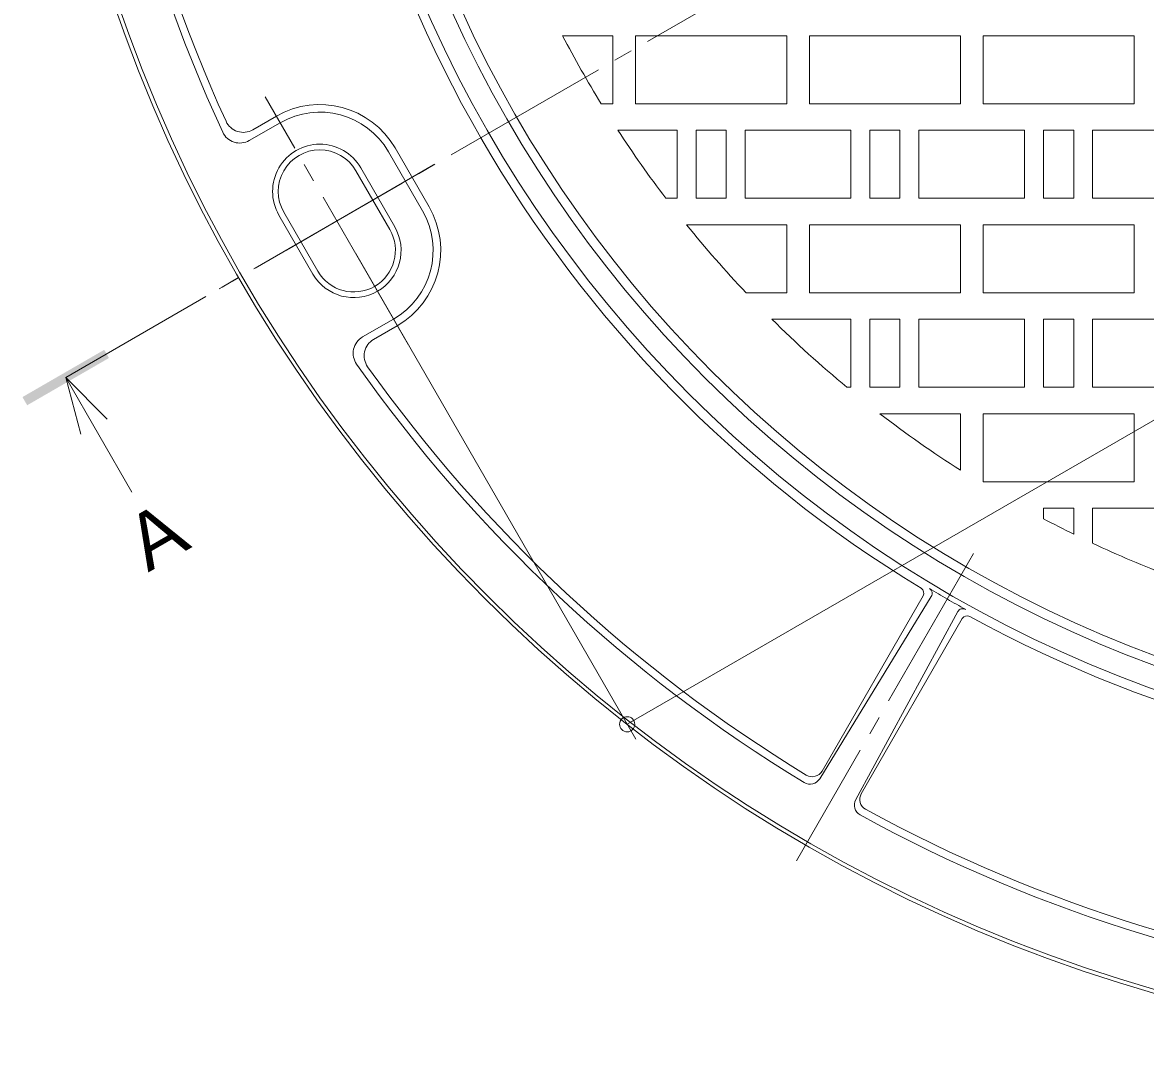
# Model space of a CAD drawing. Units: millimetres, scale not verified. Extents: x -778 to 950, y -675 to 686.
# Drawn here: x -770.3 to -473, y -169 to 103.5 of the extents above; entities that cross this region are included whole.
import ezdxf
from ezdxf.enums import TextEntityAlignment as Align

# ---------------------------------------------------------------- set-up
doc = ezdxf.new("R2010")
doc.units = ezdxf.units.MM
doc.header["$LTSCALE"] = 5
doc.header["$PDMODE"] = 32
doc.header["$PDSIZE"] = 4
doc.linetypes.add('CHAIN2', pattern=[12, 9, -1, 1, -1])
for name, color, linetype, lineweight in [('E-0', 2, 'CHAIN2', 9), ('E-1', 2, 'Continuous', 9), ('E-2', 3, 'Continuous', 9), ('E-4', 7, 'Continuous', 9), ('E-5', 7, 'Continuous', 9)]:
    doc.layers.add(name, color=color, linetype=linetype, lineweight=lineweight)
doc.styles.add('ＭＳ ゴシック', font='')
doc.styles.get('ＭＳ ゴシック').set_extended_font_data('MS Gothic')

msp = doc.modelspace()

# ---------------------------------------------------------------- linework, layer by layer
at = {"layer": 'E-0'}
msp.add_line((-358.046, 241.017), (-758.898, 9.585), dxfattribs=at)
at = {"layer": 'E-1'}
for p, q in [((-703.136, 78.73), (-709.403, 75.112)), ((-702.136, 76.998), (-710.303, 72.282)), ((-664.449, 53.723), (-673.449, 69.311)), ((-662.717, 54.723), (-671.717, 70.311)), ((-673.11, 48.723), (-682.11, 64.311)), ((-671.811, 49.473), (-680.811, 65.061)), ((-693.461, 36.973), (-702.461, 52.561)), ((-692.162, 37.723), (-701.162, 53.311)), ((-672.136, 25.036), (-680.303, 20.321)), ((-671.136, 23.304), (-677.403, 19.686)), ((-529.751, -48.306), (-559.305, -96.567)), ((-531.951, -48.195), (-558.691, -94.509)), ((-522.755, -52.346), (-549.773, -102.07)), ((-521.558, -54.195), (-548.298, -100.509))]:
    msp.add_line(p, q, dxfattribs=at)
for radius in [410, 409, 333.5, 327.5]:
    msp.add_circle((-358.046, 241.017), radius, dxfattribs=at)
for centre, radius, start, end in [((-358.046, 241.017), 396, 181.23961, 204.86435), ((-358.046, 241.017), 394, 181.31895, 204.54202), ((-358.046, 241.017), 336, 181.27334, 238.72666), ((-691.636, 58.811), 23, 30, 120), ((-711.903, 79.442), 5, 204.54202, 300), ((-691.636, 58.811), 21, 30, 120), ((-712.803, 76.613), 5, 204.86435, 300), ((-691.636, 58.811), 12.5, 30, 210), ((-691.636, 58.811), 11, 30, 210), ((-682.636, 43.223), 21, 300, 30), ((-682.636, 43.223), 23, 300, 30), ((-682.636, 43.223), 12.5, 210, 30), ((-682.636, 43.223), 11, 210, 30), ((-677.803, 15.991), 5, 120, 215.13565), ((-674.903, 15.356), 5, 120, 215.45798), ((-358.046, 241.017), 396, 215.13565, 238.76039), ((-358.046, 241.017), 394, 215.45798, 238.68105), ((-533.25, -47.445), 1.5, 330, 58.72666), ((-358.046, 241.017), 334.921, 239.05665, 240), ((-531.03, -47.523), 1.5, 328.51783, 59.05665), ((-358.046, 241.017), 334.921, 240, 240.94335), ((-521.437, -53.062), 1.5, 60.94335, 151.48217), ((-520.259, -54.945), 1.5, 61.27334, 150), ((-358.046, 241.017), 336, 241.27334, 298.72666), ((-561.289, -93.009), 3, 238.68105, 330), ((-561.863, -95), 3, 238.76039, 328.51783), ((-545.7, -102.009), 3, 150, 241.31895), ((-547.137, -103.502), 3, 151.48217, 241.23961), ((-358.046, 241.017), 396, 241.23961, 264.86435), ((-358.046, 241.017), 394, 241.31895, 264.54202)]:
    msp.add_arc(centre, radius, start, end, dxfattribs=at)
at = {"layer": 'E-2'}
for p, q in [((-627.37, 100.017), (-614.046, 100.017)), ((-614.046, 100.017), (-614.046, 82.017)), ((-608.046, 100.017), (-568.046, 100.017)), ((-568.046, 100.017), (-568.046, 82.017)), ((-562.046, 100.017), (-522.046, 100.017)), ((-522.046, 100.017), (-522.046, 82.017)), ((-516.046, 100.017), (-476.046, 100.017)), ((-476.046, 100.017), (-476.046, 82.017)), ((-617.151, 82.017), (-614.046, 82.017)), ((-612.723, 75.017), (-597.046, 75.017)), ((-597.046, 57.017), (-597.046, 75.017)), ((-592.046, 57.017), (-592.046, 75.017)), ((-579.046, 57.017), (-579.046, 75.017)), ((-551.046, 75.017), (-579.046, 75.017)), ((-551.046, 57.017), (-551.046, 75.017)), ((-538.046, 57.017), (-538.046, 75.017)), ((-505.046, 57.017), (-505.046, 75.017)), ((-492.046, 57.017), (-492.046, 75.017)), ((-487.046, 57.017), (-487.046, 75.017)), ((-459.046, 75.017), (-487.046, 75.017)), ((-600.038, 57.017), (-597.046, 57.017)), ((-551.046, 57.017), (-579.046, 57.017)), ((-538.046, 57.017), (-546.046, 57.017)), ((-505.046, 57.017), (-533.046, 57.017)), ((-492.046, 57.017), (-500.046, 57.017)), ((-459.046, 57.017), (-487.046, 57.017)), ((-594.552, 50.017), (-568.046, 50.017)), ((-568.046, 50.017), (-568.046, 32.017)), ((-562.046, 50.017), (-522.046, 50.017)), ((-522.046, 50.017), (-522.046, 32.017)), ((-516.046, 50.017), (-476.046, 50.017)), ((-476.046, 50.017), (-476.046, 32.017)), ((-578.806, 32.017), (-568.046, 32.017)), ((-551.046, 25.017), (-571.962, 25.017)), ((-551.046, 7.017), (-551.046, 25.017)), ((-538.046, 7.017), (-538.046, 25.017)), ((-505.046, 7.017), (-505.046, 25.017)), ((-492.046, 7.017), (-492.046, 25.017)), ((-487.046, 7.017), (-487.046, 25.017)), ((-459.046, 25.017), (-487.046, 25.017)), ((-551.046, 7.017), (-552.108, 7.017)), ((-538.046, 7.017), (-546.046, 7.017)), ((-505.046, 7.017), (-533.046, 7.017)), ((-492.046, 7.017), (-500.046, 7.017)), ((-459.046, 7.017), (-487.046, 7.017)), ((-516.046, 0.017), (-476.046, 0.017)), ((-476.046, 0.017), (-476.046, -17.983)), ((-500.046, -24.983), (-492.046, -24.983)), ((-500.046, -27.78), (-500.046, -24.983)), ((-492.046, -31.857), (-492.046, -24.983)), ((-487.046, -34.256), (-487.046, -24.983))]:
    msp.add_line(p, q, dxfattribs=at)
for points in [[(-608.046, 100.017), (-608.046, 82.017), (-568.046, 82.017)], [(-562.046, 100.017), (-562.046, 82.017), (-522.046, 82.017)], [(-516.046, 100.017), (-516.046, 82.017), (-476.046, 82.017)], [(-592.046, 57.017), (-584.046, 57.017), (-584.046, 75.017), (-592.046, 75.017)], [(-546.046, 57.017), (-546.046, 75.017), (-538.046, 75.017)], [(-533.046, 57.017), (-533.046, 75.017), (-505.046, 75.017)], [(-500.046, 57.017), (-500.046, 75.017), (-492.046, 75.017)], [(-562.046, 50.017), (-562.046, 32.017), (-522.046, 32.017)], [(-516.046, 50.017), (-516.046, 32.017), (-476.046, 32.017)], [(-546.046, 7.017), (-546.046, 25.017), (-538.046, 25.017)], [(-533.046, 7.017), (-533.046, 25.017), (-505.046, 25.017)], [(-500.046, 7.017), (-500.046, 25.017), (-492.046, 25.017)], [(-543.344, 0.017), (-522.046, 0.017), (-522.046, -14.952)], [(-516.046, 0.017), (-516.046, -17.983), (-476.046, -17.983)], [(-459.046, -42.983), (-459.046, -24.983), (-487.046, -24.983)]]:
    msp.add_lwpolyline(points, dxfattribs=at)
msp.add_circle((-358.046, 241.017), 325, dxfattribs=at)
for start, end in [(207.63358, 211.53545), (213.09659, 217.24777), (218.924, 223.4325), (225.27771, 230.33026), (232.44444, 237.35217), (242.15343, 243.84573), (244.89099, 249.10088)]:
    msp.add_arc((-358.046, 241.017), 304, start, end, dxfattribs=at)
at = {"layer": 'E-4'}
for p, q in [((47.922, 297.859), (-610.257, -82.141)), ((-607.975, -86.093), (-682.136, 42.357))]:
    msp.add_line(p, q, dxfattribs=at)
msp.add_point((-610.257, -82.141), dxfattribs=at)
at = {"layer": 'E-5', "linetype": 'CHAIN2'}
for p, q in [((-668.264, 18.329), (-706.09, 83.847)), ((-661.503, 65.816), (-718.273, 33.04)), ((-518.564, -37.009), (-565.467, -118.247))]:
    msp.add_line(p, q, dxfattribs=at)
at = {"layer": 'E-5', "color": 4}
for q in [(-741.398, -20.726), (-747.934, -1.405), (-754.862, -5.405)]:
    msp.add_line((-758.898, 9.585), q, dxfattribs=at)
msp.add_solid([(-769.099, 2.252), (-747.448, 14.752), (-770.349, 4.417), (-748.698, 16.917)], dxfattribs=at)

# ---------------------------------------------------------------- texts
at = {"layer": 'E-5', "color": 2, "style": 'ＭＳ ゴシック'}
msp.add_text('Ａ', height=14.66, rotation=30, dxfattribs=at).set_placement((-737.558, -47.377), align=Align.BOTTOM_LEFT)

doc.saveas('drawing.dxf')
